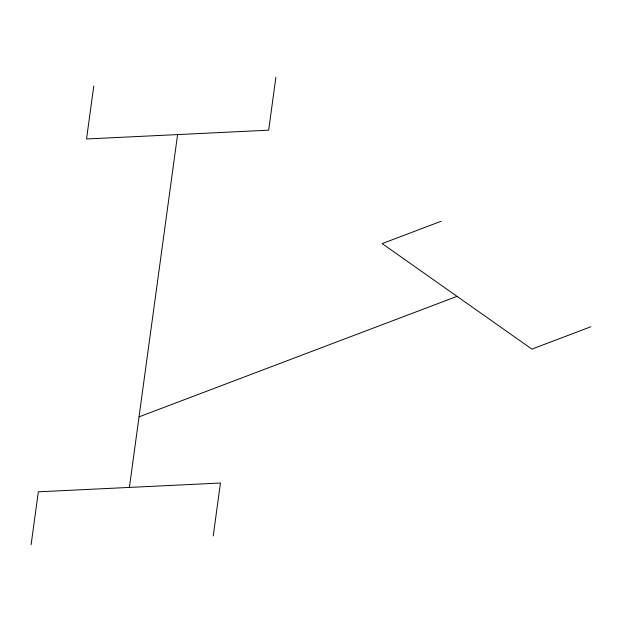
<?xml version="1.0" encoding="UTF-8"?>
<svg xmlns="http://www.w3.org/2000/svg" width="622" height="622" viewBox="0 0 622 622"><rect width="100%" height="100%" fill="white"/><g stroke="black" fill="none" stroke-linecap="round" stroke-linejoin="round"><path stroke-width="0.93" d="M31.1 544.74L38.331 491.815L220.452 483.022L213.222 535.954M93.766 86.046L86.536 138.978L268.657 130.185L275.888 77.26M129.392 487.423L177.597 134.577M441.177 221.23L382.165 243.591L531.888 349.113L590.9 326.744M139.033 416.857L457.022 296.352"/></g></svg>
